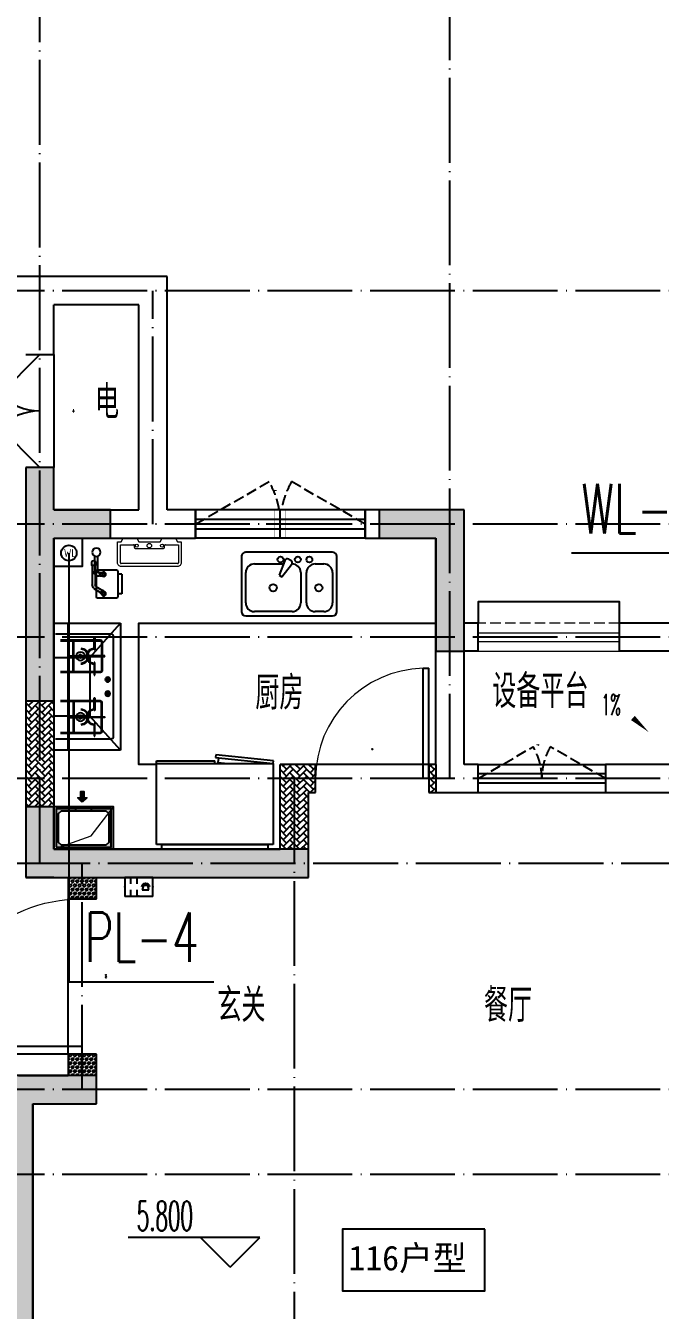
# Model space of a CAD drawing. Extents: x 27938 to 1507990, y 110129 to 923079.
# Drawn here: x 866717 to 871205, y 523579 to 532665 of the extents above; entities that cross this region are included whole.
import ezdxf
from ezdxf.enums import TextEntityAlignment as Align

# ---------------------------------------------------------------- set-up
doc = ezdxf.new("R2010")
doc.units = 0
doc.header["$LTSCALE"] = 1000
doc.header["$MEASUREMENT"] = 0
doc.linetypes.add('DASH', pattern=[0.35, 0.25, -0.1])
doc.linetypes.add('DOTE', pattern=[2.42, 2, -0.2, 0.02, -0.2])
for name, color, linetype in [('AH-FURNITURE', 1, 'Continuous'), ('COLUMN', 9, 'Continuous'), ('DIM_ELEV', 3, 'Continuous'), ('DIM_污水', 2, 'Continuous'), ('DIM_餐饮排水', 31, 'Continuous'), ('DOTE', 1, 'Continuous'), ('EQUIP-安防', 3, 'Continuous'), ('IP-bath&kitchen-JOHNSON', 4, 'Continuous'), ('LVTRY', 6, 'Continuous'), ('PUB_HATCH', 8, 'Continuous'), ('PUB_TEXT', 4, 'Continuous'), ('VPIPE-中水', 122, 'Continuous'), ('VPIPE-餐饮排水', 41, 'P'), ('WALL', 9, 'Continuous'), ('WINDOW', 4, 'Continuous'), ('WINDOW_TEXT', 7, 'Continuous'), ('保温', 6, 'Continuous'), ('建筑-排气道', 9, 'Continuous'), ('机电标识类', 1, 'Continuous'), ('看线', 251, 'Continuous')]:
    doc.layers.add(name, color=color, linetype=linetype)
for name, color, linetype, lineweight in [('平面-排水沟', 86, 'Continuous', 15), ('平面-栏杆', 135, 'Continuous', 15), ('平面-看线', 45, 'Continuous', 15), ('平面-空调室内机', 176, 'Continuous', 9), ('平面-空调预留孔', 173, 'Continuous', 15), ('空调', 76, 'Continuous', 13), ('立面-洞口示意', 152, 'Continuous', 13)]:
    doc.layers.add(name, color=color, linetype=linetype, lineweight=lineweight)
doc.styles.add('_TCH_DIM', font='SIMPLEX.shx', dxfattribs={"width": 0.7, "bigfont": 'GBCBIG.shx'})
doc.styles.add('_TCH_WINDOW', font='SIMPLEX.shx', dxfattribs={"width": 0.7, "height": 3.5, "bigfont": 'GBCBIG.shx'})
doc.styles.add('_TEL_DIM', font='SIMPLEX', dxfattribs={"width": 0.8, "height": 3.5, "bigfont": 'HZTXT'})
doc.styles.add('_TWT_SERIAL', font='SIMPLEX', dxfattribs={"width": 0.8, "height": 3.5, "bigfont": 'HZTXT'})
doc.styles.add('DIM_FONT', font='SIMPLEX.shx', dxfattribs={"width": 0.56})
doc.styles.get("Standard").update_dxf_attribs({"font": 'gbenor.shx', "bigfont": 'gbcbig.shx'})
doc.styles.add('黑体', font='simhei.ttf')
doc.linetypes.add('P', pattern='A,3,-0.2,["P",Standard,S=0.25,R=0,X=-0.1,Y=-0.115],-0.2', length=3.4)
pattern_1 = [(45, (0, 0), (0, 47.4157523), [100.584, -33.528]), (135, (23.708, 23.708), (3e-15, 47.4157523), [100.584, -33.528])]
pattern_2 = [(90, (0, 0), (-16.49778, 1e-15), [9.525, -19.05]), (210, (0, 0), (8.24889, -14.2874966), [9.525, -19.05]), (150, (6e-16, 9.525), (-8.24889, -14.2874966), [9.525, -19.05])]

# ---------------------------------------------------------------- blocks, each defined once
blk = doc.blocks.new('GDGDGDSDA')
at = {"layer": 'DOTE', "color": 0, "linetype": 'DOTE', "ltscale": 0.3}
for p, q in [((458234.8, 370058.6), (458234.8, 376108.3)), ((461134.8, 370658.3), (461134.8, 376108.3)), ((471334.8, 374108.3), (417334.8, 374108.3)), ((459034.8, 372458.3), (459034.8, 374108.3)), ((471334.8, 372458.3), (417334.8, 372458.3)), ((471334.8, 371658.3), (417334.8, 371658.3)), ((471334.8, 370658.3), (417334.8, 370658.3)), ((460034.6, 370658.3), (460034.8, 359558.3)), ((417334.8, 370058.6), (471334.8, 370058.6)), ((458534.8, 368458.3), (458534.8, 370058.3)), ((471334.8, 368458.3), (417334.8, 368458.3)), ((471334.8, 367858.3), (417334.8, 367858.3))]:
    blk.add_line(p, q, dxfattribs=at)
blk = doc.blocks.new('rtyg7uyhg')
at = {"layer": 'LVTRY', "color": 0}
for p, q in [((193590.3, 45458.1), (193590.3, 45069.5)), ((194234.6, 45488.8), (193621, 45488.8)), ((193925.8, 45440.4), (193940.1, 45432.2)), ((194265.3, 45069.5), (194265.3, 45458.1)), ((193621, 45130.8), (193621, 45345.6)), ((193682.3, 45407), (193887.8, 45407)), ((193896.4, 45429.9), (193857.6, 45326.3)), ((193875.3, 45316), (193945.6, 45401.5)), ((194009.6, 45345.6), (194009.6, 45130.8)), ((194050.5, 45130.8), (194050.5, 45345.6)), ((194111.9, 45407), (194173.3, 45407)), ((194234.6, 45345.6), (194234.6, 45130.8)), ((193857.6, 45326.3), (193875.3, 45316)), ((193948.3, 45069.5), (193682.3, 45069.5)), ((194173.3, 45069.5), (194111.9, 45069.5)), ((193621, 45038.8), (194234.6, 45038.8))]:
    blk.add_line(p, q, dxfattribs=at)
for centre, radius in [((193866.4, 45437.7), 20.5), ((193989.2, 45437.7), 20.5), ((194071, 45437.7), 20.5), ((193815.3, 45238.2), 25.6), ((194137.5, 45238.2), 25.6)]:
    blk.add_circle(centre, radius, dxfattribs=at)
for centre, radius, start, end in [((193621, 45458.1), 30.7, 89.99999, 179.99999), ((193915.6, 45422.7), 20.5, 59.99999, 159.46231), ((193929.8, 45414.5), 20.5, 320.53767, 59.99999), ((194234.6, 45458.1), 30.7, 359.99999, 89.99999), ((193682.3, 45345.6), 61.4, 89.99999, 179.99999), ((193948.3, 45345.6), 61.4, 359.99999, 89.99999), ((194111.9, 45345.6), 61.4, 89.99999, 179.99999), ((194173.3, 45345.6), 61.4, 359.99999, 89.99999), ((193621, 45069.5), 30.7, 179.99999, 269.99999), ((193682.3, 45130.8), 61.4, 179.99999, 269.99999), ((193948.3, 45130.8), 61.4, 269.99999, 359.99999), ((194111.9, 45130.8), 61.4, 179.99999, 269.99999), ((194173.3, 45130.8), 61.4, 269.99999, 359.99999), ((194234.6, 45069.5), 30.7, 269.99999, 359.99999)]:
    blk.add_arc(centre, radius, start, end, dxfattribs=at)
at = {"layer": 'LVTRY', "color": 0, "style": 'DIM_FONT', "width": 0.8, "flags": 9}
for tag in ['YSIZE', 'XSIZE']:
    blk.add_attdef(tag, (193927.8, 45487.8), '', height=0.5, rotation=89.99999, dxfattribs=at)
blk = doc.blocks.new('A$C60D053AF')
at = {"layer": 'AH-FURNITURE', "color": 0}
for p, q in [((232.5, -90), (128.3, -90)), ((192.5, -71), (327.6, -71)), ((355.9, -82.7), (384.2, -129)), ((232.5, -110), (128.3, -110)), ((192.5, -91), (327.6, -91)), ((245, -129.5), (245, -122.5)), ((265, -129.5), (265, -122.5)), ((341.7, -96.9), (370, -143.2)), ((255, -281), (255, -251)), ((393, -281), (393, -251)), ((255, -281), (393, -281))]:
    blk.add_line(p, q, dxfattribs=at)
for points in [[(170, -68, 1), (170, -94), (192.5, -94), (192.5, -68)], [(268, -122.5), (268, -107, 0.414214), (248, -87), (232.5, -87), (232.5, -113), (242, -113), (242, -122.5)], [(234, -251), (414, -251, 0.414214), (424, -241), (424, -111, 0.414214), (414, -101), (234, -101, 0.414214), (224, -111), (224, -241, 0.414214)], [(242, -152, 1), (268, -152), (268, -129.5), (242, -129.5)], [(383.8, -161.2, 1), (402.2, -142.8), (386.3, -126.9), (367.9, -145.3)]]:
    blk.add_lwpolyline(points, format="xyb", close=True, dxfattribs=at)
for centre, radius in [((100, -100), 30), ((255, -152), 15), ((255, -152), 10), ((393, -152), 15), ((393, -152), 10)]:
    blk.add_circle(centre, radius, dxfattribs=at)
for radius in [40, 20]:
    blk.add_arc((327.6, -111), radius, 45, 90, dxfattribs=at)
blk = doc.blocks.new('A-Kitchen-7')
at = {"layer": 'LVTRY', "color": 0}
for p, q in [((-519, 780), (-7, 834)), ((-4, 811), (-515, 756)), ((-29, 767), (-35, 806)), ((-7, 834), (-4, 811)), ((-515, 756), (-519, 780)), ((515, 756), (-515, 756)), ((-515, 756), (-515, 40)), ((-486, 761), (-485, 756)), ((-29, 767), (-112, 756)), ((515, 780), (0, 780)), ((0, 756), (0, 780)), ((515, 756), (515, 780)), ((515, 40), (515, 756)), ((-515, 40), (515, 40))]:
    blk.add_line(p, q, dxfattribs=at)
blk.add_lwpolyline([(-469, 40), (-469, 0), (469, 0), (469, 40)], close=True, dxfattribs=at)
blk = doc.blocks.new('*U41')
h = blk.add_hatch(color=0)
h.set_gradient(color1=(0, 0, 255), rotation=180, tint=1)
h.paths.add_polyline_path([(0, 0), (-6.35, -6.35), (-6.35, -2.159), (-15, -2.159), (-15, 2.159), (-6.35, 2.159), (-6.35, 6.35)])
at = {"color": 0, "linetype": 'Continuous'}
blk.add_lwpolyline([(0, 0), (-6.35, -6.35), (-6.35, -2.159), (-15, -2.159), (-15, 2.159), (-6.35, 2.159), (-6.35, 6.35)], close=True, dxfattribs=at)
blk = doc.blocks.new('sgrsefv')
at = {"layer": 'PUB_HATCH'}
blk.add_hatch(color=0, dxfattribs=at).paths.add_polyline_path([(1112933.3, 840916.3), (1112933.3, 840646.3), (1113073.3, 840646.3), (1113073.3, 840661.3), (1112968.3, 840661.3), (1112948.3, 840681.3), (1112948.3, 840881.3), (1112968.3, 840901.3), (1113288.3, 840901.3), (1113308.3, 840881.3), (1113308.3, 840681.3), (1113288.3, 840661.3), (1113183.3, 840661.3), (1113183.3, 840646.3), (1113323.3, 840646.3), (1113323.3, 840916.3)])
at = {"layer": 'LVTRY', "color": 0}
for p, q in [((1113073.3, 840661.3), (1113073.3, 840646.3)), ((1113183.3, 840661.3), (1113183.3, 840646.3))]:
    blk.add_line(p, q, dxfattribs=at)
for points in [[(1112918.3, 840931.3), (1113338.3, 840931.3), (1113338.3, 840631.3), (1112918.3, 840631.3)], [(1112933.3, 840916.3), (1113323.3, 840916.3), (1113323.3, 840646.3), (1112933.3, 840646.3)], [(1113288.3, 840661.3), (1112968.3, 840661.3), (1112948.3, 840681.3), (1112948.3, 840881.3), (1112968.3, 840901.3), (1113288.3, 840901.3), (1113308.3, 840881.3), (1113308.3, 840681.3), (1113288.3, 840661.3)]]:
    blk.add_lwpolyline(points, close=True, dxfattribs=at)
at = {"layer": '立面-洞口示意', "color": 0}
blk.add_lwpolyline([(1112918.3, 840931.3), (1113181.8, 840837.4), (1113338.3, 840631.3)], dxfattribs=at)
at = {"layer": '建筑-排气道', "color": 8, "xscale": -5, "yscale": 5, "zscale": 5, "rotation": 270}
blk.add_blockref('*U41', (1113118.4, 840599), dxfattribs=at)
blk = doc.blocks.new('FRSDFDGDGDRGDR')
at = {"layer": '平面-空调预留孔', "color": 0}
for p, q in [((699612.3, 775044), (699612.3, 775441.2)), ((699618.9, 775447.8), (699746.3, 775447.8)), ((699746.3, 775447.8), (699746.3, 775355.4)), ((699719.9, 775342.2), (699719.9, 775143)), ((699726.5, 775348.8), (699739.7, 775348.8)), ((699726.5, 775136.4), (699739.7, 775136.4)), ((699746.3, 775129.8), (699746.3, 775037.4)), ((699746.3, 775037.4), (699618.9, 775037.4))]:
    blk.add_line(p, q, dxfattribs=at)
blk.add_lwpolyline([(699766.1, 775166.7), (699792.5, 775153.5), (699792.5, 775057.2), (699766.1, 775044), (699766.1, 775017.6), (699618.9, 775017.6, -0.414214), (699592.5, 775044), (699592.5, 775441.2, -0.414214), (699618.9, 775467.6), (699766.1, 775467.6), (699766.1, 775441.2), (699792.5, 775428), (699792.5, 775331.6), (699766.1, 775318.4)], format="xyb", close=True, dxfattribs=at)
for centre, radius in [((699739.7, 775331.6), 10.6), ((699739.7, 775243.2), 15.8), ((699739.7, 775153.5), 10.6)]:
    blk.add_circle(centre, radius, dxfattribs=at)
for centre, start, end in [((699618.9, 775441.2), 90, 180), ((699726.5, 775342.2), 90, 180), ((699739.7, 775355.4), 270, 360), ((699726.5, 775143), 180, 270), ((699739.7, 775129.8), 0, 90), ((699618.9, 775044), 180, 270)]:
    blk.add_arc(centre, 6.6, start, end, dxfattribs=at)
blk = doc.blocks.new('GDGDRGDRGRD')
at = {"layer": 'LVTRY', "color": 0}
for p, q in [((430080.5, 371515.4), (429864.6, 371758.3)), ((430334.8, 371758.3), (429864.6, 371758.3)), ((429864.6, 371758.3), (429864.6, 370858.3)), ((430234.8, 370858.3), (430234.8, 371758.3)), ((429914.8, 370948.3), (429914.8, 371668.3)), ((429924.8, 371678.3), (430324.8, 371678.3)), ((430289.8, 371638.3), (430004.8, 371638.3)), ((430289.8, 371633.3), (430004.8, 371633.3)), ((430045.1, 371658.3), (430045.1, 371568.3)), ((430049.6, 371658.3), (430045.1, 371658.3)), ((430049.6, 371568.3), (430049.6, 371658.3)), ((430234.8, 371668.3), (430234.8, 370948.3)), ((429994.8, 371628.3), (429994.8, 371418.3)), ((429999.8, 371628.3), (429999.8, 371418.3)), ((430045.1, 371568.3), (430049.6, 371568.3)), ((430194.8, 371418.3), (430194.8, 371628.3)), ((430199.8, 371418.3), (430199.8, 371628.3)), ((429974.8, 371525.6), (430102.3, 371525.6)), ((429974.8, 371521.1), (429974.8, 371525.6)), ((430102.3, 371521.1), (429974.8, 371521.1)), ((430045.1, 371388.3), (430045.1, 371478.3)), ((430045.1, 371478.3), (430049.6, 371478.3)), ((430049.6, 371478.3), (430049.6, 371388.3)), ((430334.8, 371515.4), (430080.5, 371515.4)), ((430080.5, 371515.4), (430080.5, 371100.3)), ((430219.8, 371525.6), (430092.3, 371525.6)), ((430092.3, 371525.6), (430092.3, 371521.1)), ((430092.3, 371521.1), (430219.8, 371521.1)), ((430102.3, 371525.6), (430102.3, 371521.1)), ((430219.8, 371521.1), (430219.8, 371525.6)), ((430234.8, 371100.3), (430234.8, 371515.4)), ((429935.4, 371358.3), (429974.2, 371358.3)), ((429954.8, 371338.9), (429954.8, 371377.7)), ((430004.8, 371413.3), (430289.8, 371413.3)), ((430004.8, 371408.3), (430289.8, 371408.3)), ((430049.6, 371388.3), (430045.1, 371388.3)), ((429954.8, 371238.9), (429954.8, 371277.7)), ((429935.4, 371258.3), (429974.2, 371258.3)), ((429994.8, 370988.3), (429994.8, 371198.3)), ((429999.8, 370988.3), (429999.8, 371198.3)), ((430004.8, 371208.3), (430289.8, 371208.3)), ((430004.8, 371203.3), (430289.8, 371203.3)), ((430045.1, 371228.3), (430045.1, 371138.3)), ((430049.6, 371228.3), (430045.1, 371228.3)), ((430049.6, 371138.3), (430049.6, 371228.3)), ((430194.8, 371198.3), (430194.8, 370988.3)), ((430199.8, 371198.3), (430199.8, 370988.3)), ((429864.6, 370858.3), (430080.5, 371100.3)), ((430102.3, 371095.6), (429974.8, 371095.6)), ((429974.8, 371095.6), (429974.8, 371091.1)), ((429974.8, 371091.1), (430102.3, 371091.1)), ((430045.1, 371138.3), (430049.6, 371138.3)), ((430080.5, 371100.3), (430334.8, 371100.3)), ((430092.3, 371091.1), (430092.3, 371095.6)), ((430092.3, 371095.6), (430219.8, 371095.6)), ((430219.8, 371091.1), (430092.3, 371091.1)), ((430102.3, 371091.1), (430102.3, 371095.6)), ((430219.8, 371095.6), (430219.8, 371091.1)), ((430045.1, 370958.3), (430045.1, 371048.3)), ((430045.1, 371048.3), (430049.6, 371048.3)), ((430049.6, 371048.3), (430049.6, 370958.3)), ((430324.8, 370938.3), (429924.8, 370938.3)), ((430289.8, 370983.3), (430004.8, 370983.3)), ((430289.8, 370978.3), (430004.8, 370978.3)), ((430049.6, 370958.3), (430045.1, 370958.3)), ((429864.6, 370858.3), (430334.8, 370858.3))]:
    blk.add_line(p, q, dxfattribs=at)
blk.add_lwpolyline([(429608.8, 370758.3), (429734.8, 370758.3), (429734.8, 371758.3), (427634.8, 371758.3)], dxfattribs=at)
for centre, radius in [((430147.3, 371523.3), 29.7), ((430147.3, 371523.3), 11.7), ((429954.8, 371358.3), 17), ((429954.8, 371258.3), 17), ((430147.3, 371093.3), 29.7), ((430147.3, 371093.3), 11.7)]:
    blk.add_circle(centre, radius, dxfattribs=at)
for centre, radius, start, end in [((429924.8, 371668.3), 10, 90, 180), ((430004.8, 371628.3), 10, 90, 180), ((430004.8, 371628.3), 5, 90, 180), ((430189.8, 371628.3), 10, 0, 90), ((430189.8, 371628.3), 5, 0, 90), ((430224.8, 371668.3), 10, 0, 90), ((430047.3, 371523.3), 56.7, 2.27424, 87.72576), ((430047.3, 371523.3), 52.2, 2.47041, 87.52959), ((430147.3, 371523.3), 56.7, 92.27424, 177.72576), ((430147.3, 371523.3), 52.2, 92.47041, 177.52959), ((430047.3, 371523.3), 56.7, 272.27424, 357.72576), ((430047.3, 371523.3), 52.2, 272.47041, 357.52959), ((430147.3, 371523.3), 56.7, 182.27424, 267.72576), ((430147.3, 371523.3), 52.2, 182.47041, 267.52959), ((430004.8, 371418.3), 10, 180, 270), ((430004.8, 371418.3), 5, 180, 270), ((430189.8, 371418.3), 5, 270, 0), ((430189.8, 371418.3), 10, 270, 0), ((430004.8, 371198.3), 10, 90, 180), ((430004.8, 371198.3), 5, 90, 180), ((430189.8, 371198.3), 10, 0, 90), ((430189.8, 371198.3), 5, 0, 90), ((430047.3, 371093.3), 56.7, 2.27424, 87.72576), ((430047.3, 371093.3), 52.2, 2.47041, 87.52959), ((430047.3, 371093.3), 56.7, 272.27424, 357.72576), ((430047.3, 371093.3), 52.2, 272.47041, 357.52959), ((430147.3, 371093.3), 56.7, 92.27424, 177.72576), ((430147.3, 371093.3), 56.7, 182.27424, 267.72576), ((430147.3, 371093.3), 52.2, 92.47041, 177.52959), ((430147.3, 371093.3), 52.2, 182.47041, 267.52959), ((429924.8, 370948.3), 10, 180, 270), ((430004.8, 370988.3), 10, 180, 270), ((430004.8, 370988.3), 5, 180, 270), ((430189.8, 370988.3), 5, 270, 0), ((430189.8, 370988.3), 10, 270, 0), ((430224.8, 370948.3), 10, 270, 0)]:
    blk.add_arc(centre, radius, start, end, dxfattribs=at)
at = {"color": 8, "xscale": -1, "rotation": 270}
blk.add_blockref('FRSDFDGDGDRGDR', (-345582.7, -327434.2), dxfattribs=at)
at = {"color": 8}
for name, p, rotation in [('A$C60D053AF', (430134.8, 372358.3), 270), ('sgrsefv', (1543253.1, 1211089.9), 180)]:
    blk.add_blockref(name, p, dxfattribs=dict(at, rotation=rotation))
at = {"color": 8, "xscale": -1}
blk.add_blockref('rtyg7uyhg', (622599.6, 326769.5), dxfattribs=at)
at = {"layer": 'LVTRY', "color": 8, "extrusion": (0, 0, -1), "xscale": -0.7999999999883585, "yscale": 0.7999999999883585, "zscale": -0.7999999999883585}
blk.add_blockref('A-Kitchen-7', (-429196.8, 370158.6), dxfattribs=at)
blk = doc.blocks.new('GFDGFSDFGD')
at = {"layer": 'PUB_HATCH'}
for points in [[(459616.6, 374623.7), (460016.6, 374623.7), (460016.6, 374823.7), (459616.6, 374823.7), (459616.6, 375123.7), (459416.6, 375123.7), (459416.6, 373473.7), (459616.6, 373473.7)], [(461916.7, 374823.7), (461916.7, 374623.7), (462316.6, 374623.7), (462316.6, 373823.7), (462516.6, 373823.7), (462516.6, 374823.7)], [(461416.8, 372423.2), (461216.6, 372424), (459616.6, 372424), (459616.6, 372724), (459416.6, 372724), (459416.6, 372224), (461416.6, 372224)], [(459266.6, 370823.7), (459266.6, 368723.7), (459066.6, 368723.7), (459066.6, 368523.7), (459466.6, 368523.7), (459466.6, 370623.7), (459916.6, 370623.7), (459916.6, 370823.7)]]:
    blk.add_hatch(color=0, dxfattribs=at).paths.add_polyline_path(points)
at = {"layer": 'COLUMN', "color": 0}
for p, q in [((459616.6, 375123.7), (459416.6, 375123.7)), ((459416.6, 375123.7), (459416.6, 373473.7)), ((459616.6, 374823.7), (459616.6, 375123.7)), ((460016.6, 374823.7), (459616.6, 374823.7)), ((460016.6, 374623.7), (460016.6, 374823.7)), ((461916.7, 374823.7), (461916.7, 374623.7)), ((462516.6, 374823.7), (461916.7, 374823.7)), ((462516.6, 373823.7), (462516.6, 374823.7)), ((459616.6, 374623.7), (460016.6, 374623.7)), ((459616.6, 373473.7), (459616.6, 374623.7)), ((461916.7, 374623.7), (462316.6, 374623.7)), ((462316.6, 374623.7), (462316.6, 373823.7)), ((462316.6, 373823.7), (462516.6, 373823.7)), ((459416.6, 373473.7), (459616.6, 373473.7)), ((459616.6, 372724), (459416.6, 372724)), ((459416.6, 372724), (459416.6, 372224)), ((459616.6, 372424), (459616.6, 372724)), ((461216.6, 372424), (459616.6, 372424)), ((461416.8, 372423.2), (461216.6, 372424)), ((461416.6, 372224), (461416.8, 372423.2)), ((459416.6, 372224), (461416.6, 372224)), ((459916.6, 370823.7), (459266.6, 370823.7)), ((459916.6, 370623.7), (459916.6, 370823.7)), ((459466.6, 368523.7), (459466.6, 370623.7)), ((459466.6, 370623.7), (459916.6, 370623.7))]:
    blk.add_line(p, q, dxfattribs=at)
blk = doc.blocks.new('GDFGDGRD')
at = {"layer": '保温', "linetype": 'ByBlock', "ltscale": 10}
h = blk.add_hatch(dxfattribs=at)
h.set_pattern_fill('AR-HBONE', color=251, scale=55)
h.set_pattern_definition(pattern_1)
h.paths.add_polyline_path([(431616.6, 372723.9), (431816.6, 372723.9), (431816.7, 373473.7), (431616.7, 373473.7)])
h = blk.add_hatch(dxfattribs=at)
h.set_pattern_fill('AR-HBONE', color=251, scale=55)
h.set_pattern_definition(pattern_1)
h.paths.add_polyline_path([(428966.6, 372823.7), (428966.6, 373023.7), (428916.6, 373023.7), (428916.6, 372823.7)])
h = blk.add_hatch(dxfattribs=at)
h.set_pattern_fill('AR-HBONE', color=251, scale=55)
h.set_pattern_definition(pattern_1)
h.paths.add_polyline_path([(429816.6, 372823.7), (429816.6, 373023.7), (429766.6, 373023.7), (429766.6, 372823.7)])
h = blk.add_hatch(dxfattribs=at)
h.set_pattern_fill('AR-HBONE', color=251, scale=55)
h.set_pattern_definition(pattern_1)
h.paths.add_polyline_path([(430017.8, 372423.6), (430016.6, 373023.7), (429816.6, 373023.7), (429817.8, 372423.6)])
at = {"layer": '保温', "linetype": 'Continuous', "ltscale": 10}
h = blk.add_hatch(dxfattribs=at)
h.set_pattern_fill('HEX', color=251, scale=10, angle=90, style=0)
h.set_pattern_definition(pattern_2)
h.paths.add_polyline_path([(431316.6, 372073.7), (431516.6, 372073.7), (431516.7, 372223.7), (431316.7, 372223.7)])
h = blk.add_hatch(dxfattribs=at)
h.set_pattern_fill('HEX', color=251, scale=10, angle=90, style=0)
h.set_pattern_definition(pattern_2)
h.paths.add_polyline_path([(431316.6, 370823.7), (431516.6, 370823.7), (431516.7, 370973.7), (431316.7, 370973.7)])
at = {"layer": '保温', "color": 251, "linetype": 'ByBlock', "ltscale": 10}
blk.add_line((428916.6, 373023.7), (428916.6, 372823.7), dxfattribs=at)
blk = doc.blocks.new('dongkong')
blk.add_wipeout([(-603756, 210771), (-603756, 210570.8), (-603836, 210570.8), (-603836, 210771)])
at = {"layer": '机电标识类', "color": 250, "linetype": 'DASH', "ltscale": 400}
for p, q in [((-603796, 210771), (-603796, 210570.8)), ((-603896, 210670.7), (-603696, 210670.7))]:
    blk.add_line(p, q, dxfattribs=at)
at = {"layer": '空调', "color": 6, "linetype": 'DASH', "const_width": 2}
blk.add_lwpolyline([(-603756, 210771), (-603756, 210570.8), (-603836, 210570.8), (-603836, 210771)], close=True, dxfattribs=at)
blk = doc.blocks.new('$equip$00002628')
at = {"linetype": 'Continuous'}
for p, q in [((-0.625, 0.415), (0.625, 0.415)), ((-0.625, -0.415), (-0.625, 0.415)), ((-0.472, 0.01), (-0.409, 0.01)), ((-0.446, -0.138), (-0.395, 0.058)), ((-0.395, 0.058), (-0.395, 0.058)), ((-0.395, 0.058), (-0.206, 0.058)), ((-0.206, 0.058), (-0.155, -0.138)), ((-0.191, 0.01), (-0.129, 0.01)), ((0.071, 0.129), (0.071, 0.415)), ((0.35, 0.129), (0.35, 0.415)), ((0.625, 0.415), (0.625, -0.415)), ((0.625, -0.415), (-0.625, -0.415)), ((-0.155, -0.138), (-0.446, -0.138)), ((0.071, -0.415), (0.071, -0.129)), ((0.35, -0.415), (0.35, -0.129))]:
    blk.add_line(p, q, dxfattribs=at)
at = {"const_width": 0.05}
blk.add_lwpolyline([(-0.625, 0.415), (0.625, 0.415), (0.625, -0.415), (-0.625, -0.415), (-0.625, 0.415), (0.625, 0.415)], dxfattribs=at)
at = {"linetype": 'Continuous'}
blk.add_arc((-0.3, -0.011), 0.173, 6.9897, 173.0103, dxfattribs=at)
for p in [(-0.625, 0), (0, 0.415), (0, -0.415), (0.625, 0)]:
    blk.add_point(p)
at = {"color": 7, "style": '_TEL_DIM', "flags": 1}
blk.add_attdef('A', text='', height=0.000025, dxfattribs=at).set_placement((0, 0), align=Align.MIDDLE_CENTER)
blk = doc.blocks.new('GHFHFHTFHCSDCS')
at = {"layer": 'EQUIP-安防', "xscale": -160, "yscale": 160, "zscale": 160}
blk.add_blockref('$equip$00002628', (460216.6, 372157.3), dxfattribs=at)
blk = doc.blocks.new('$DorLib2D$00000116')
at = {"color": 0}
for p, q in [((-0.5, 0), (-0.146, 0.354)), ((0.5, 0), (0.146, 0.354))]:
    blk.add_line(p, q, dxfattribs=at)
for centre, start, end in [((-0.5, 0), 0, 45), ((0.5, 0), 135, 180)]:
    blk.add_arc(centre, 0.5, start, end, dxfattribs=at)
blk = doc.blocks.new('$DorLib2D$00000001')
at = {"color": 0}
for p, q in [((0.45, 0.975), (0.5, 0.975)), ((0.45, 0), (0.45, 0.975)), ((0.5, 0), (0.5, 0.975)), ((0.5, 0), (0.45, 0))]:
    blk.add_line(p, q, dxfattribs=at)
at = {"color": 0, "lineweight": 13}
blk.add_arc((0.475, 0), 0.975, 91.46928, 180, dxfattribs=at)
blk = doc.blocks.new('$WINLIB2D$00000001')
at = {"color": 0}
for points in [[(-0.5, 0.5), (-0.5, -0.5)], [(-0.5, 0.5), (0.5, 0.5)], [(0.5, -0.5), (0.5, 0.5)], [(0.5, 0.1667), (-0.5, 0.1667)], [(0.5, -0.1667), (-0.5, -0.1667)], [(-0.5, -0.5), (0.5, -0.5)]]:
    blk.add_lwpolyline(points, dxfattribs=at)

msp = doc.modelspace()

# ---------------------------------------------------------------- linework, layer by layer
at = {"color": 8}
msp.add_lwpolyline([(869963.6, 524153.6), (868957.6, 524153.6), (868957.6, 523717.6), (869963.6, 523717.6)], close=True, dxfattribs=at)
at = {"layer": 'DIM_ELEV', "color": 8}
for p, q in [((868371.7, 524093.2), (867440.8, 524093.2)), ((868161.7, 523883.2), (867951.7, 524093.2)), ((868161.7, 523883.2), (868371.7, 524093.2))]:
    msp.add_line(p, q, dxfattribs=at)
at = {"layer": 'DIM_污水'}
msp.add_line((871621.8, 528934.3), (870576.2, 528934.3), dxfattribs=at)
at = {"layer": 'DIM_餐饮排水'}
for p, q in [((867021.8, 528935.4), (867021.8, 525903.3)), ((867021.8, 525903.3), (868047.9, 525903.3))]:
    msp.add_line(p, q, dxfattribs=at)
at = {"layer": 'IP-bath&kitchen-JOHNSON', "color": 8}
msp.add_lwpolyline([(867116.6, 529040.4), (867116.6, 528840.4), (866916.6, 528840.4)], dxfattribs=at)
at = {"layer": 'VPIPE-中水', "color": 8, "linetype": 'Continuous'}
msp.add_circle((867021.8, 528935.4), 55, dxfattribs=at)
at = {"layer": 'VPIPE-餐饮排水'}
msp.add_circle((867021.8, 528935.4), 55, dxfattribs=at)
at = {"layer": 'WALL', "color": 8}
for p, q in [((866816.6, 530890.4), (866116.6, 530890.4)), ((867716.6, 530890.4), (866816.6, 530890.4)), ((867716.6, 529240.4), (867716.6, 530890.4)), ((867516.6, 530690.4), (866916.6, 530690.4)), ((866916.6, 530340.4), (866916.6, 530690.4)), ((867516.6, 529240.4), (867516.6, 530690.4)), ((866716.6, 530340.4), (866916.6, 530340.4)), ((866916.6, 529540.4), (866716.6, 529540.4)), ((866716.6, 529540.4), (866716.6, 529140.4)), ((866916.6, 529240.4), (866916.6, 529540.4)), ((866916.6, 529240.4), (867516.6, 529240.4)), ((867916.6, 529240.4), (867716.6, 529240.4)), ((867916.6, 529040.4), (867916.6, 529240.4)), ((869816.6, 529240.4), (869116.6, 529240.4)), ((869116.6, 529240.4), (869116.6, 529040.4)), ((869816.6, 528440.4), (869816.6, 529240.4)), ((866716.6, 529140.4), (866716.6, 526740.7)), ((866916.6, 529040.4), (867616.6, 529040.4)), ((866916.6, 529040.4), (866916.6, 526840.6)), ((867616.6, 529040.4), (867916.6, 529040.4)), ((869116.6, 529040.4), (869616.6, 529040.4)), ((869616.6, 528340.4), (869616.6, 529040.4)), ((869916.6, 528440.4), (869816.6, 528440.4)), ((869916.6, 528240.4), (869916.6, 528440.4)), ((871516.6, 528440.4), (870916.6, 528440.4)), ((870916.6, 528240.4), (870916.6, 528440.4)), ((869616.6, 527440.4), (869616.6, 528340.4)), ((869816.6, 527440.4), (869816.6, 528240.4)), ((869916.6, 528240.4), (869816.6, 528240.4)), ((871316.6, 528240.4), (870916.6, 528240.4)), ((868766.6, 527440.4), (868516.6, 527440.4)), ((868516.6, 526840.4), (868516.6, 527440.4)), ((868766.6, 527240.4), (868766.6, 527440.4)), ((869616.6, 527440.4), (869566.6, 527440.4)), ((869566.6, 527440.4), (869566.6, 527240.4)), ((869916.6, 527440.4), (869816.6, 527440.4)), ((869916.6, 527240.4), (869916.6, 527440.4)), ((871416.6, 527440.4), (870816.6, 527440.4)), ((870816.6, 527440.4), (870816.6, 527240.4)), ((868716.6, 527240.4), (868766.6, 527240.4)), ((868716.6, 526640.4), (868716.6, 527240.4)), ((869566.6, 527240.4), (869716.6, 527240.4)), ((869716.6, 527240.4), (869916.6, 527240.4)), ((870816.6, 527240.4), (871316.6, 527240.4)), ((866916.6, 526840.6), (867116.7, 526840.4)), ((867116.6, 526840.4), (868516.6, 526840.4)), ((866716.6, 526740.7), (866716.6, 526640.7)), ((866916.6, 526640.7), (866716.6, 526640.7)), ((866916.6, 526640.6), (866916.6, 526640.7)), ((866916.6, 526640.6), (867016.6, 526640.5)), ((867016.6, 526640.5), (867016.6, 526490.4)), ((867216.6, 526490.4), (867216.6, 526640.4)), ((867216.6, 526640.4), (868716.6, 526640.4)), ((867016.6, 526490.4), (867216.6, 526490.4)), ((867216.6, 525390.4), (867016.6, 525390.4)), ((867016.6, 525390.4), (867016.6, 525240.4)), ((867216.6, 525040.4), (867216.6, 525390.4)), ((866666.6, 525240.4), (867016.6, 525240.4)), ((866766.6, 525040.4), (866766.6, 523140.4)), ((866766.6, 525040.4), (867216.6, 525040.4))]:
    msp.add_line(p, q, dxfattribs=at)
at = {"layer": 'WINDOW', "color": 8}
for p, q in [((866916.6, 530340.4), (866916.6, 529540.4)), ((869566.6, 527440.4), (868766.6, 527440.4)), ((867016.6, 525390.4), (867016.6, 526490.4))]:
    msp.add_line(p, q, dxfattribs=at)
at = {"layer": 'WINDOW', "color": 8, "linetype": 'DASH', "ltscale": 0.3}
for points in [[(867918.4, 529140.4), (868438, 529440.4, -0.131652), (868518.4, 529140.4)], [(869116.6, 529140.4), (868597, 529440.4, 0.131652), (868516.6, 529140.4)], [(869916.6, 527340.4), (870306.3, 527565.4, -0.131605), (870366.6, 527340.4)], [(870816.6, 527340.4), (870426.8, 527565.4, 0.131605), (870366.6, 527340.4)]]:
    msp.add_lwpolyline(points, format="xyb", dxfattribs=at)
at = {"layer": '平面-排水沟', "color": 8}
msp.add_lwpolyline([(870944.2, 527828.4, 0, 0, 0), (871122.6, 527668.8, 0, 40, 0), (871010.8, 527768.8, 0, 0, 0)], format="xyseb", dxfattribs=at)
at = {"layer": '平面-栏杆', "color": 8}
for points in [[(869916.6, 528370.6), (870916.6, 528370.7)], [(869916.6, 528310.6), (870916.6, 528310.7)]]:
    msp.add_lwpolyline(points, dxfattribs=at)
at = {"layer": '平面-看线', "color": 8, "linetype": 'DASH', "ltscale": 0.3}
msp.add_lwpolyline([(870916.6, 528440.4), (869916.6, 528440.4)], dxfattribs=at)
at = {"layer": '平面-看线', "color": 8}
msp.add_lwpolyline([(869916.6, 528240.4), (870916.6, 528240.4)], dxfattribs=at)
at = {"layer": '看线', "color": 8, "ltscale": 0.5}
msp.add_lwpolyline([(870916.6, 528440.4), (870916.6, 528590.4), (869916.6, 528590.4), (869916.6, 528440.4)], dxfattribs=at)

# ---------------------------------------------------------------- block references
at = {"color": 8}
for name in ['GFDGFSDFGD', 'GHFHFHTFHCSDCS']:
    msp.add_blockref(name, (407300, 154416.7), dxfattribs=at)
at = {"color": 8, "xscale": -1}
for name, p in [('GDGDRGDRGRD', (1297251.4, 156682.1)), ('GDFGDGRD', (1298533.2, 154416.7))]:
    msp.add_blockref(name, p, dxfattribs=at)
at = {"layer": 'DOTE', "color": 169}
msp.add_blockref('GDGDGDSDA', (408581.8, 156682.1), dxfattribs=at)
at = {"layer": 'WINDOW', "color": 8}
ref = msp.add_blockref('$DorLib2D$00000116', (866816.6, 529940.4), dxfattribs=dict(at, xscale=-800, yscale=-800, zscale=-800, rotation=270.0000100699408))
ref.add_attrib('A', 'BFM0818', (867056.2, 529933.8), dxfattribs={"layer": 'WINDOW_TEXT', "color": 8, "ltscale": 0.5, "height": 4.25, "rotation": 90.00001, "style": '_TCH_WINDOW', "width": 0.494118})
ref = msp.add_blockref('$DorLib2D$00000001', (869166.6, 527340.4), dxfattribs=dict(at, xscale=-800, yscale=-800, zscale=-800, rotation=179.9999999993937))
ref.add_attrib('A', 'M0822', (869161.7, 527546.5), dxfattribs={"layer": 'WINDOW_TEXT', "color": 8, "ltscale": 0.5, "height": 4.25, "rotation": 360, "style": '_TCH_WINDOW', "width": 0.494118})
ref = msp.add_blockref('$WINLIB2D$00000001', (870366.6, 527340.4), dxfattribs=dict(at, xscale=-900, yscale=200, zscale=-900, rotation=179.999999997536))
ref.add_attrib('A', 'C0914', (870332.8, 527575.8), dxfattribs={"layer": 'WINDOW_TEXT', "color": 8, "ltscale": 0.5, "height": 4.25, "rotation": 360, "style": '_TCH_WINDOW', "width": 0.494118})
ref = msp.add_blockref('$DorLib2D$00000001', (867116.6, 525940.4), dxfattribs=dict(at, xscale=-1100, yscale=1100, zscale=-1100, rotation=89.99999999052845))
ref.add_attrib('A', 'YFDM1122', (867287.4, 525930), dxfattribs={"layer": 'WINDOW_TEXT', "color": 8, "ltscale": 0.5, "height": 5.95, "rotation": 90, "style": '_TCH_WINDOW', "width": 0.494118})

# ---------------------------------------------------------------- texts
at = {"color": 8, "style": '黑体'}
msp.add_text('116户型', height=175, dxfattribs=at).set_placement((868999.9, 523861.4))
at = {"layer": 'DIM_ELEV', "color": 7, "style": '_TCH_DIM', "width": 0.494118}
msp.add_text('5.800', height=208.25, dxfattribs=at).set_placement((867502.1, 524142.2))
at = {"layer": 'DIM_污水', "color": 7, "style": '_TWT_SERIAL', "width": 0.64}
msp.add_text('WL-7', height=350, dxfattribs=at).set_placement((870646.2, 529074.3))
at = {"layer": 'DIM_餐饮排水', "color": 7, "style": '_TWT_SERIAL', "width": 0.64}
msp.add_text('PL-4', height=350, dxfattribs=at).set_placement((867135.3, 526043.3))
at = {"layer": 'PUB_TEXT', "color": 8}
for s, height, p in [('电', 236.3, (867207, 529885.2)), ('WL', 56, (866986.8, 528907.4)), ('设备平台', 236.31, (870016.3, 527839.4)), ('厨房', 236.31, (868340.5, 527828.1)), ('玄关', 236.31, (868071.9, 525618.2)), ('餐厅', 236.31, (869957.3, 525618.2))]:
    msp.add_text(s, height=height, dxfattribs=at).set_placement(p)
at = {"layer": '平面-排水沟', "color": 7, "style": '_TCH_DIM', "width": 0.494118}
msp.add_text('1%', height=148.75, dxfattribs=at).set_placement((870787.9, 527787.4))

# ---------------------------------------------------------------- next in the draw order: block references
at = {"layer": '平面-空调室内机', "color": 8, "ltscale": 0.3, "rotation": 180}
msp.add_blockref('dongkong', (264720.5, 739811.3), dxfattribs=at)

# ---------------------------------------------------------------- next in the draw order: block references
at = {"layer": 'WINDOW', "color": 8}
ref = msp.add_blockref('$WINLIB2D$00000001', (868516.6, 529140.4), dxfattribs=dict(at, xscale=-1200, yscale=-200, zscale=-1200, rotation=3.671734859980555e-09))
ref.add_attrib('A', 'C1214', (868475.3, 529375.8), dxfattribs={"layer": 'WINDOW_TEXT', "color": 8, "ltscale": 0.5, "height": 4.25, "rotation": 0, "style": '_TCH_WINDOW', "width": 0.494118})

doc.saveas('drawing.dxf')
